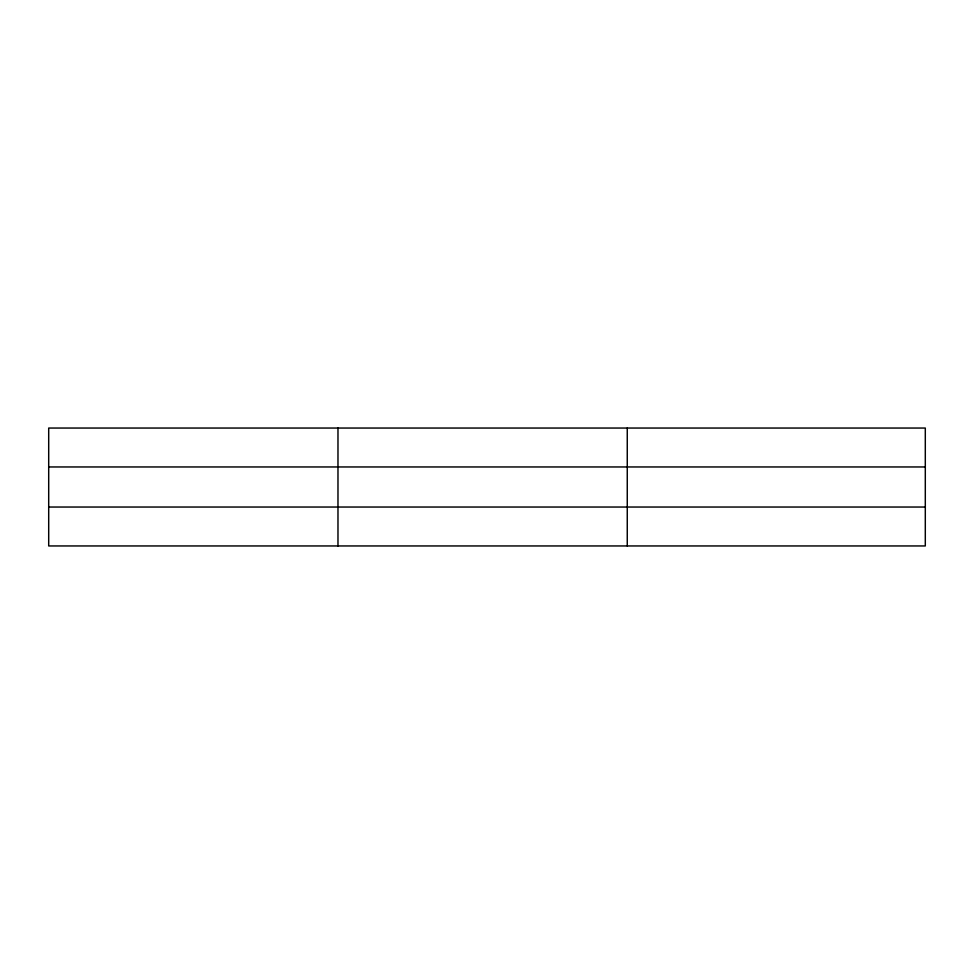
<?xml version="1.0" encoding="UTF-8"?>
<svg xmlns="http://www.w3.org/2000/svg" width="974" height="974" viewBox="0 0 974 974"><rect width="100%" height="100%" fill="white"/><g stroke="black" fill="none" stroke-linecap="round" stroke-linejoin="round"><path stroke-width="1.46" d="M337.978 428.049L337.978 545.951M627.256 428.049L627.256 545.951M925.3 507.04L925.3 545.951L48.7 545.951L48.7 428.049L925.3 428.049L925.3 507.04L48.7 507.04M48.7 466.96L925.3 466.96"/></g></svg>
